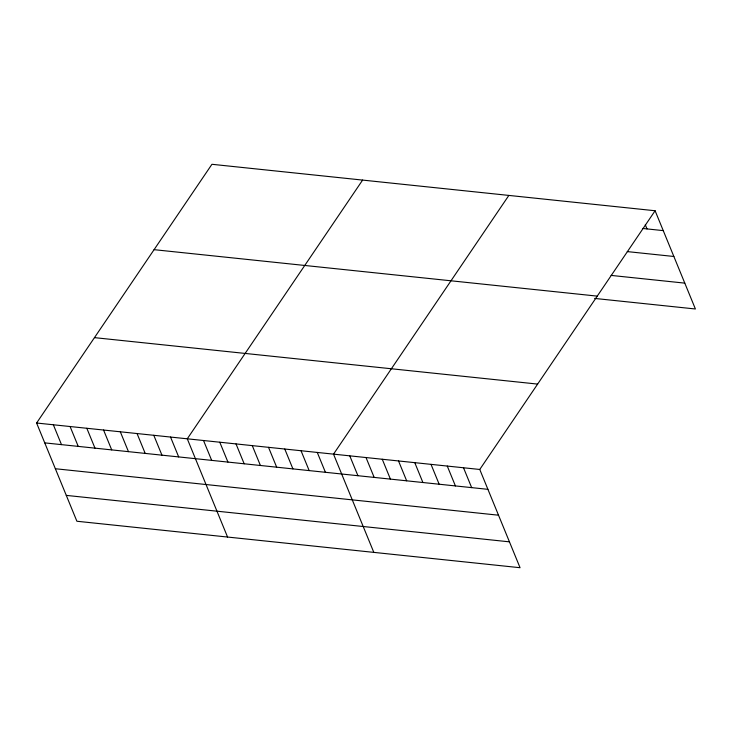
<?xml version="1.0" encoding="UTF-8"?>
<svg xmlns="http://www.w3.org/2000/svg" width="732" height="732" viewBox="0 0 732 732"><rect width="100%" height="100%" fill="white"/><g stroke="black" fill="none" stroke-linecap="round" stroke-linejoin="round"><path stroke-width="1.1" d="M655.103 210.752L479.762 469.468L520.059 567.712L76.897 521.248L36.6 423.014L211.941 164.288L655.103 210.752L695.4 308.986L594.649 298.427M362.615 180.081L187.273 438.807L227.57 537.05M508.859 195.417L333.518 454.142L373.814 552.376M642.669 228.457L663.256 230.617M627.278 251.598L673.861 256.475M611.129 275.406L684.795 283.128M154.077 249.667L597.248 296.121M94.465 337.635L537.627 384.09M36.6 423.014L479.762 469.468M44.743 442.878L487.915 489.333M55.358 468.736L498.519 515.2M66.283 495.39L509.454 541.845M645.295 224.724L647.006 228.906M463.512 467.766L471.664 487.631M447.27 466.064L455.414 485.929M431.02 464.363L439.163 484.227M414.77 462.651L422.913 482.525M398.519 460.95L406.663 480.814M382.269 459.248L390.412 479.112M366.018 457.546L374.171 477.41M349.768 455.844L357.921 475.709M317.267 452.431L325.42 472.296M301.026 450.729L309.169 470.594M284.775 449.027L292.919 468.892M268.525 447.325L276.669 467.19M252.275 445.623L260.418 465.488M236.024 443.912L244.168 463.786M219.774 442.21L227.927 462.075M203.523 440.508L211.676 460.373M170.538 437.05L178.681 456.914M153.793 435.293L161.937 455.158M137.049 433.536L145.201 453.41M120.313 431.788L128.457 451.653M103.569 430.032L111.712 449.896M86.824 428.275L94.977 448.14M70.08 426.518L78.233 446.383M53.344 424.761L61.488 444.626"/></g></svg>
